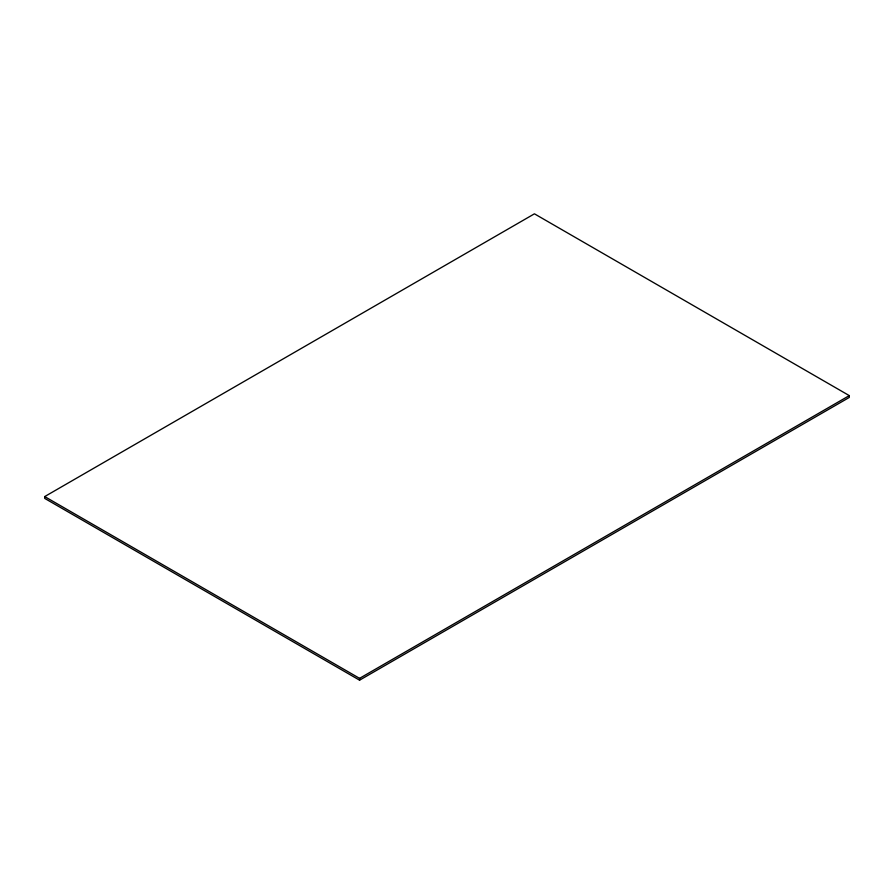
<?xml version="1.0" encoding="UTF-8"?>
<svg xmlns="http://www.w3.org/2000/svg" width="894" height="894" viewBox="0 0 894 894"><rect width="100%" height="100%" fill="white"/><g stroke="black" fill="none" stroke-linecap="round" stroke-linejoin="round"><path stroke-width="1.34" d="M44.7 496.572L534.433 213.822L849.3 395.617L849.3 397.428L359.567 680.178L44.7 498.383L44.7 496.572L359.567 678.356L849.3 395.617M359.567 678.356L359.567 680.178"/></g></svg>
